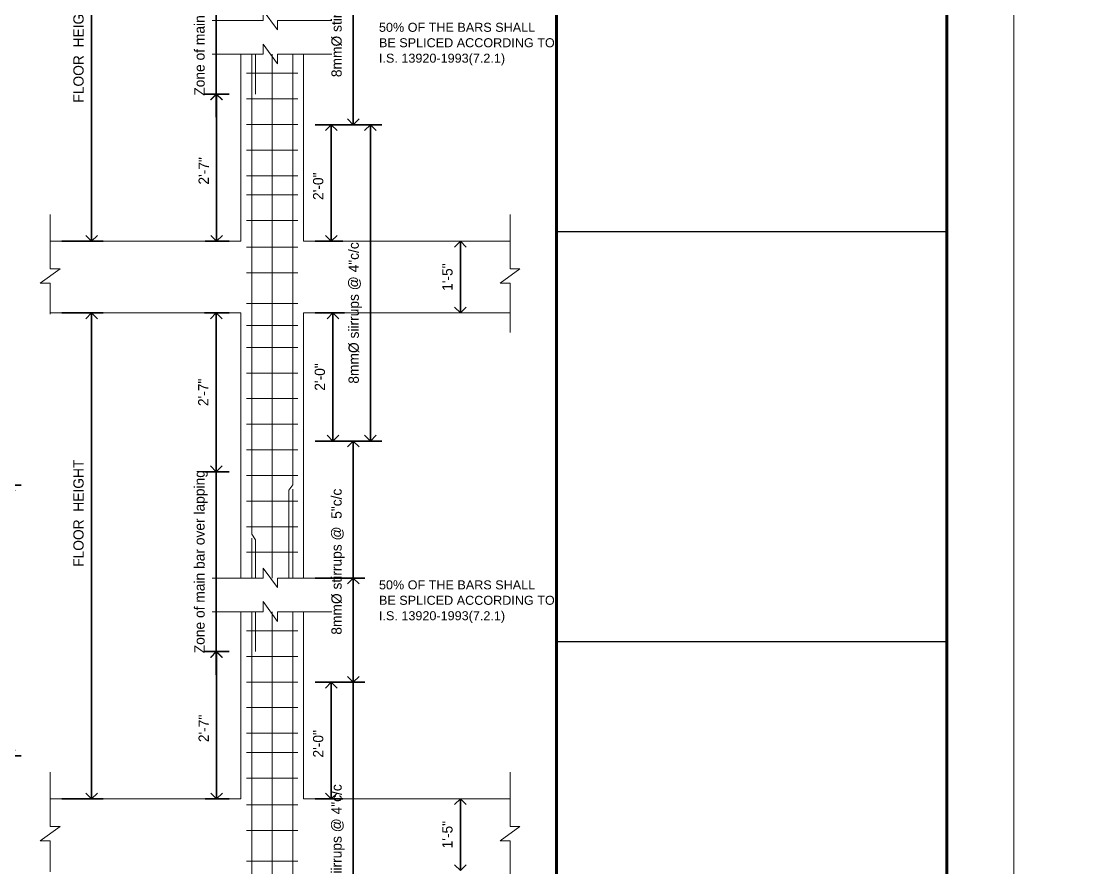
# Model space of a CAD drawing. Header units: inches. Extents: x -12071822 to 12321209, y -1222525 to 1319227.
# Drawn here: x 130492 to 131324, y 48913 to 49570 of the extents above; entities that cross this region are included whole.
import ezdxf

# ---------------------------------------------------------------- set-up
doc = ezdxf.new("R2010")
doc.units = ezdxf.units.IN
doc.header["$MEASUREMENT"] = 0
doc.header["$PDMODE"] = 35
for name, color, linetype, lineweight in [('BORDER', 7, 'Continuous', 60), ('DIM', 6, 'Continuous', 9), ('Hatch', 9, 'Continuous', 9), ('OUTLINE', 1, 'Continuous', 25), ('Rebars', 1, 'Continuous', 13), ('STIRRUPS', 14, 'Continuous', 18), ('texts', 152, 'Continuous', 35), ('Window', 3, 'Continuous', 0), ('Windows', 151, 'Continuous', 15)]:
    doc.layers.add(name, color=color, linetype=linetype, lineweight=lineweight)
doc.styles.add('Capt 1', font='arial.ttf', dxfattribs={"height": 12})
doc.styles.add('Labels', font='arial.ttf', dxfattribs={"height": 8})
doc.styles.add('PRABIN', font='BKANT.TTF', dxfattribs={"height": 8})
doc.dimstyles.new("Copy of S-2'", dxfattribs={"dimscale": 96, "dimtxt": 9, "dimasz": 0.09375, "dimexe": 0.09375, "dimexo": 0.09375, "dimgap": 0.0625, "dimtad": 1, "dimdec": 0, "dimlfac": 0.25, "dimzin": 3, "dimdsep": 46, "dimlunit": 3, "dimtxsty": 'PRABIN', "dimblk": 'OPEN90', "dimcen": 0.09375, "dimdle": 0.09375, "dimclrd": 256, "dimclre": 34, "dimclrt": 256, "dimadec": 0, "dimazin": 1, "dimtfac": 1, "dimtdec": 0, "dimtix": 1, "dimtmove": 0, "dimatfit": 3, "dimldrblk": 'DOTSMALL', "dimfxl": 1, "dimtolj": 1, "dimtzin": 1, "dimarcsym": 0})

# ---------------------------------------------------------------- blocks, each defined once
blk = doc.blocks.new('_Open90')
at = {"color": 0, "linetype": 'ByBlock', "lineweight": -2}
for p, q in [((0, 0), (-1, 0)), ((-0.5, 0.5), (0, 0)), ((0, 0), (-0.5, -0.5))]:
    blk.add_line(p, q, dxfattribs=at)
blk = doc.blocks.new('*D3354')
at = {"layer": 'Defpoints', "color": 0, "ltscale": 0.5, "transparency": 16777216}
for p in [(98594.06, -10872.43), (98594.06, -10872.43), (98594.06, -10928.07)]:
    blk.add_point(p, dxfattribs=at)
at = {"layer": 'DIM', "lineweight": -2, "ltscale": 0.5, "transparency": 16777216}
blk.add_line((98594.06, -10919.07), (98594.06, -10881.43), dxfattribs=at)
at = {"layer": 'DIM', "lineweight": -2, "ltscale": 0.5, "transparency": 16777216, "xscale": 9, "yscale": 9, "zscale": 9}
for p, rotation in [((98594.06, -10872.43), 90), ((98594.06, -10928.07), 270)]:
    blk.add_blockref('_Open90', p, dxfattribs=dict(at, rotation=rotation))
at = {"layer": 'DIM', "ltscale": 0.5, "transparency": 16777216, "insert": (98583.99, -10900.25), "char_height": 8, "attachment_point": 5, "rotation": 90, "style": 'PRABIN'}
blk.add_mtext('\\A1;1\'-5"', dxfattribs=at)
blk = doc.blocks.new('_DotSmall')
at = {"color": 0, "linetype": 'ByBlock', "const_width": 0.5}
blk.add_lwpolyline([(-0.0625, 0, 1), (0.0625, 0, 1)], format="xyb", close=True, dxfattribs=at)
blk = doc.blocks.new('*D3355')
at = {"layer": 'Defpoints', "color": 0, "transparency": 16777216}
for p in [(98423.67, -10758.2), (98404.9, -10872.43), (98423.67, -10872.43)]:
    blk.add_point(p, dxfattribs=at)
at = {"layer": 'DIM', "color": 34, "lineweight": -2, "transparency": 16777216}
for p, q in [((98414.67, -10758.2), (98395.9, -10758.2)), ((98414.67, -10872.43), (98395.9, -10872.43))]:
    blk.add_line(p, q, dxfattribs=at)
at = {"layer": 'DIM', "lineweight": -2, "transparency": 16777216}
blk.add_line((98404.9, -10767.2), (98404.9, -10863.43), dxfattribs=at)
at = {"layer": 'DIM', "lineweight": -2, "transparency": 16777216, "xscale": 9, "yscale": 9, "zscale": 9}
for p, rotation in [((98404.9, -10758.2), 90), ((98404.9, -10872.43), 270)]:
    blk.add_blockref('_Open90', p, dxfattribs=dict(at, rotation=rotation))
at = {"layer": 'DIM', "transparency": 16777216, "insert": (98394.85, -10817.81), "char_height": 8, "attachment_point": 5, "rotation": 90, "style": 'PRABIN'}
blk.add_mtext('\\A1;2\'-7"', dxfattribs=at)
blk = doc.blocks.new('*D3356')
at = {"layer": 'Defpoints', "color": 0, "transparency": 16777216}
for p in [(98472.36, -10782.04), (98472.36, -10872.43), (98493.82, -10872.43)]:
    blk.add_point(p, dxfattribs=at)
at = {"layer": 'DIM', "color": 34, "lineweight": -2, "transparency": 16777216}
for p, q in [((98481.36, -10782.04), (98502.82, -10782.04)), ((98481.36, -10872.43), (98502.82, -10872.43))]:
    blk.add_line(p, q, dxfattribs=at)
at = {"layer": 'DIM', "lineweight": -2, "transparency": 16777216}
blk.add_line((98493.82, -10791.04), (98493.82, -10863.43), dxfattribs=at)
at = {"layer": 'DIM', "lineweight": -2, "transparency": 16777216, "xscale": 9, "yscale": 9, "zscale": 9}
for p, rotation in [((98493.82, -10782.04), 90), ((98493.82, -10872.43), 270)]:
    blk.add_blockref('_Open90', p, dxfattribs=dict(at, rotation=rotation))
at = {"layer": 'DIM', "transparency": 16777216, "insert": (98483.72, -10829.74), "char_height": 8, "attachment_point": 5, "rotation": 90, "style": 'PRABIN'}
blk.add_mtext('\\A1;2\'-0"', dxfattribs=at)
blk = doc.blocks.new('*D3362')
at = {"layer": 'Defpoints', "color": 0, "transparency": 16777216}
for p in [(98423.67, -10618.66), (98404.61, -10758.2), (98423.67, -10758.2)]:
    blk.add_point(p, dxfattribs=at)
at = {"layer": 'DIM', "lineweight": -2, "transparency": 16777216}
for p, q in [((98404.61, -10609.66), (98404.61, -10600.66)), ((98404.61, -10618.66), (98404.61, -10758.2)), ((98404.61, -10767.2), (98404.61, -10776.2))]:
    blk.add_line(p, q, dxfattribs=at)
at = {"layer": 'DIM', "color": 34, "lineweight": -2, "transparency": 16777216}
for p, q in [((98414.67, -10618.66), (98395.61, -10618.66)), ((98414.67, -10758.2), (98395.61, -10758.2))]:
    blk.add_line(p, q, dxfattribs=at)
at = {"layer": 'DIM', "lineweight": -2, "transparency": 16777216, "xscale": 9, "yscale": 9, "zscale": 9}
for p, rotation in [((98404.61, -10618.66), 270), ((98404.61, -10758.2), 90)]:
    blk.add_blockref('_Open90', p, dxfattribs=dict(at, rotation=rotation))
at = {"layer": 'DIM', "transparency": 16777216, "insert": (98392.81, -10688.43), "char_height": 8, "attachment_point": 5, "rotation": 90, "style": 'PRABIN'}
blk.add_mtext('\\A1;Zone of main bar over lapping', dxfattribs=at)
blk = doc.blocks.new('*D3363')
at = {"layer": 'Defpoints', "color": 0, "transparency": 16777216}
for p in [(98472.36, -10594.82), (98510.86, -10594.82), (98472.36, -10782.04)]:
    blk.add_point(p, dxfattribs=at)
at = {"layer": 'DIM', "color": 34, "lineweight": -2, "transparency": 16777216}
for p, q in [((98481.36, -10594.82), (98519.86, -10594.82)), ((98481.36, -10782.04), (98519.86, -10782.04))]:
    blk.add_line(p, q, dxfattribs=at)
at = {"layer": 'DIM', "lineweight": -2, "transparency": 16777216}
blk.add_line((98510.86, -10773.04), (98510.86, -10603.82), dxfattribs=at)
at = {"layer": 'DIM', "lineweight": -2, "transparency": 16777216, "xscale": 9, "yscale": 9, "zscale": 9}
for p, rotation in [((98510.86, -10594.82), 90), ((98510.86, -10782.04), 270)]:
    blk.add_blockref('_Open90', p, dxfattribs=dict(at, rotation=rotation))
at = {"layer": 'DIM', "transparency": 16777216, "insert": (98499.13, -10688.43), "char_height": 8, "attachment_point": 5, "rotation": 90, "style": 'PRABIN'}
blk.add_mtext('\\A1;8mm%%C stirrups @  5"c/c', dxfattribs=at)
blk = doc.blocks.new('*D3364')
at = {"layer": 'Defpoints', "color": 0, "transparency": 16777216}
for p in [(98423.67, -10495.46), (98404.61, -10618.66), (98423.67, -10618.66)]:
    blk.add_point(p, dxfattribs=at)
at = {"layer": 'DIM', "color": 34, "lineweight": -2, "transparency": 16777216}
for p, q in [((98414.67, -10495.46), (98395.61, -10495.46)), ((98414.67, -10618.66), (98395.61, -10618.66))]:
    blk.add_line(p, q, dxfattribs=at)
at = {"layer": 'DIM', "lineweight": -2, "transparency": 16777216}
blk.add_line((98404.61, -10504.46), (98404.61, -10609.66), dxfattribs=at)
at = {"layer": 'DIM', "lineweight": -2, "transparency": 16777216, "xscale": 9, "yscale": 9, "zscale": 9}
for p, rotation in [((98404.61, -10495.46), 90), ((98404.61, -10618.66), 270)]:
    blk.add_blockref('_Open90', p, dxfattribs=dict(at, rotation=rotation))
at = {"layer": 'DIM', "transparency": 16777216, "insert": (98394.57, -10557.06), "char_height": 8, "attachment_point": 5, "rotation": 90, "style": 'PRABIN'}
blk.add_mtext('\\A1;2\'-7"', dxfattribs=at)
blk = doc.blocks.new('*D3365')
at = {"layer": 'Defpoints', "color": 0, "transparency": 16777216}
for p in [(98472.36, -10495.46), (98472.36, -10594.82), (98495.12, -10594.82)]:
    blk.add_point(p, dxfattribs=at)
at = {"layer": 'DIM', "color": 34, "lineweight": -2, "transparency": 16777216}
for p, q in [((98481.36, -10495.46), (98504.12, -10495.46)), ((98481.36, -10594.82), (98504.12, -10594.82))]:
    blk.add_line(p, q, dxfattribs=at)
at = {"layer": 'DIM', "lineweight": -2, "transparency": 16777216}
blk.add_line((98495.12, -10504.46), (98495.12, -10585.82), dxfattribs=at)
at = {"layer": 'DIM', "lineweight": -2, "transparency": 16777216, "xscale": 9, "yscale": 9, "zscale": 9}
for p, rotation in [((98495.12, -10495.46), 90), ((98495.12, -10594.82), 270)]:
    blk.add_blockref('_Open90', p, dxfattribs=dict(at, rotation=rotation))
at = {"layer": 'DIM', "transparency": 16777216, "insert": (98485.02, -10545.14), "char_height": 8, "attachment_point": 5, "rotation": 90, "style": 'PRABIN'}
blk.add_mtext('\\A1;2\'-0"', dxfattribs=at)
blk = doc.blocks.new('*D3367')
at = {"layer": 'Defpoints', "color": 0, "transparency": 16777216}
for p in [(98275.84, -10495.46), (98275.84, -10872.43), (98307.89, -10872.43)]:
    blk.add_point(p, dxfattribs=at)
at = {"layer": 'DIM', "color": 34, "lineweight": -2, "transparency": 16777216}
for p, q in [((98284.84, -10495.46), (98316.89, -10495.46)), ((98284.84, -10872.43), (98316.89, -10872.43))]:
    blk.add_line(p, q, dxfattribs=at)
at = {"layer": 'DIM', "lineweight": -2, "transparency": 16777216}
blk.add_line((98307.89, -10504.46), (98307.89, -10863.43), dxfattribs=at)
at = {"layer": 'DIM', "lineweight": -2, "transparency": 16777216, "xscale": 9, "yscale": 9, "zscale": 9}
for p, rotation in [((98307.89, -10495.46), 90), ((98307.89, -10872.43), 270)]:
    blk.add_blockref('_Open90', p, dxfattribs=dict(at, rotation=rotation))
at = {"layer": 'DIM', "transparency": 16777216, "insert": (98297.78, -10650.85), "char_height": 8, "attachment_point": 5, "rotation": 90, "style": 'PRABIN'}
blk.add_mtext('\\A1;FLOOR  HEIGHT', dxfattribs=at)
blk = doc.blocks.new('*D3368')
at = {"layer": 'Defpoints', "color": 0, "transparency": 16777216}
for p in [(98472.36, -10701.21), (98510.86, -10701.21), (98472.36, -11134.62)]:
    blk.add_point(p, dxfattribs=at)
at = {"layer": 'DIM', "color": 34, "lineweight": -2, "transparency": 16777216}
for p, q in [((98481.36, -10701.21), (98519.86, -10701.21)), ((98481.36, -11134.62), (98519.86, -11134.62))]:
    blk.add_line(p, q, dxfattribs=at)
at = {"layer": 'DIM', "lineweight": -2, "transparency": 16777216}
blk.add_line((98510.86, -11125.62), (98510.86, -10710.21), dxfattribs=at)
at = {"layer": 'DIM', "lineweight": -2, "transparency": 16777216, "xscale": 9, "yscale": 9, "zscale": 9}
for p, rotation in [((98510.86, -10701.21), 90), ((98510.86, -11134.62), 270)]:
    blk.add_blockref('_Open90', p, dxfattribs=dict(at, rotation=rotation))
at = {"layer": 'DIM', "transparency": 16777216, "insert": (98499.13, -10916.01), "char_height": 8, "attachment_point": 5, "rotation": 90, "style": 'PRABIN'}
blk.add_mtext('\\A1;8mm%%C siirrups @ 4"c/c', dxfattribs=at)
blk = doc.blocks.new('*D3343')
at = {"layer": 'Defpoints', "color": 0, "ltscale": 0.5, "transparency": 16777216}
for p in [(98594.06, -10439.82), (98594.06, -10439.82), (98594.06, -10495.46)]:
    blk.add_point(p, dxfattribs=at)
at = {"layer": 'DIM', "lineweight": -2, "ltscale": 0.5, "transparency": 16777216}
blk.add_line((98594.06, -10486.46), (98594.06, -10448.82), dxfattribs=at)
at = {"layer": 'DIM', "lineweight": -2, "ltscale": 0.5, "transparency": 16777216, "xscale": 9, "yscale": 9, "zscale": 9}
for p, rotation in [((98594.06, -10439.82), 90), ((98594.06, -10495.46), 270)]:
    blk.add_blockref('_Open90', p, dxfattribs=dict(at, rotation=rotation))
at = {"layer": 'DIM', "ltscale": 0.5, "transparency": 16777216, "insert": (98583.99, -10467.64), "char_height": 8, "attachment_point": 5, "rotation": 90, "style": 'PRABIN'}
blk.add_mtext('\\A1;1\'-5"', dxfattribs=at)
blk = doc.blocks.new('*D3344')
at = {"layer": 'Defpoints', "color": 0, "transparency": 16777216}
for p in [(98423.67, -10325.58), (98404.9, -10439.82), (98423.67, -10439.82)]:
    blk.add_point(p, dxfattribs=at)
at = {"layer": 'DIM', "color": 34, "lineweight": -2, "transparency": 16777216}
for p, q in [((98414.67, -10325.58), (98395.9, -10325.58)), ((98414.67, -10439.82), (98395.9, -10439.82))]:
    blk.add_line(p, q, dxfattribs=at)
at = {"layer": 'DIM', "lineweight": -2, "transparency": 16777216}
blk.add_line((98404.9, -10334.58), (98404.9, -10430.82), dxfattribs=at)
at = {"layer": 'DIM', "lineweight": -2, "transparency": 16777216, "xscale": 9, "yscale": 9, "zscale": 9}
for p, rotation in [((98404.9, -10325.58), 90), ((98404.9, -10439.82), 270)]:
    blk.add_blockref('_Open90', p, dxfattribs=dict(at, rotation=rotation))
at = {"layer": 'DIM', "transparency": 16777216, "insert": (98394.85, -10385.2), "char_height": 8, "attachment_point": 5, "rotation": 90, "style": 'PRABIN'}
blk.add_mtext('\\A1;2\'-7"', dxfattribs=at)
blk = doc.blocks.new('*D3345')
at = {"layer": 'Defpoints', "color": 0, "transparency": 16777216}
for p in [(98423.67, -10186.05), (98404.61, -10325.58), (98423.67, -10325.58)]:
    blk.add_point(p, dxfattribs=at)
at = {"layer": 'DIM', "lineweight": -2, "transparency": 16777216}
for p, q in [((98404.61, -10177.05), (98404.61, -10168.05)), ((98404.61, -10186.05), (98404.61, -10325.58)), ((98404.61, -10334.58), (98404.61, -10343.58))]:
    blk.add_line(p, q, dxfattribs=at)
at = {"layer": 'DIM', "color": 34, "lineweight": -2, "transparency": 16777216}
for p, q in [((98414.67, -10186.05), (98395.61, -10186.05)), ((98414.67, -10325.58), (98395.61, -10325.58))]:
    blk.add_line(p, q, dxfattribs=at)
at = {"layer": 'DIM', "lineweight": -2, "transparency": 16777216, "xscale": 9, "yscale": 9, "zscale": 9}
for p, rotation in [((98404.61, -10186.05), 270), ((98404.61, -10325.58), 90)]:
    blk.add_blockref('_Open90', p, dxfattribs=dict(at, rotation=rotation))
at = {"layer": 'DIM', "transparency": 16777216, "insert": (98392.81, -10255.82), "char_height": 8, "attachment_point": 5, "rotation": 90, "style": 'PRABIN'}
blk.add_mtext('\\A1;Zone of main bar over lapping', dxfattribs=at)
blk = doc.blocks.new('*D3346')
at = {"layer": 'Defpoints', "color": 0, "transparency": 16777216}
for p in [(98472.36, -10349.43), (98472.36, -10439.82), (98493.82, -10439.82)]:
    blk.add_point(p, dxfattribs=at)
at = {"layer": 'DIM', "color": 34, "lineweight": -2, "transparency": 16777216}
for p, q in [((98481.36, -10349.43), (98502.82, -10349.43)), ((98481.36, -10439.82), (98502.82, -10439.82))]:
    blk.add_line(p, q, dxfattribs=at)
at = {"layer": 'DIM', "lineweight": -2, "transparency": 16777216}
blk.add_line((98493.82, -10358.43), (98493.82, -10430.82), dxfattribs=at)
at = {"layer": 'DIM', "lineweight": -2, "transparency": 16777216, "xscale": 9, "yscale": 9, "zscale": 9}
for p, rotation in [((98493.82, -10349.43), 90), ((98493.82, -10439.82), 270)]:
    blk.add_blockref('_Open90', p, dxfattribs=dict(at, rotation=rotation))
at = {"layer": 'DIM', "transparency": 16777216, "insert": (98483.72, -10397.12), "char_height": 8, "attachment_point": 5, "rotation": 90, "style": 'PRABIN'}
blk.add_mtext('\\A1;2\'-0"', dxfattribs=at)
blk = doc.blocks.new('*D3347')
at = {"layer": 'Defpoints', "color": 0, "transparency": 16777216}
for p in [(98472.36, -10162.2), (98510.86, -10162.2), (98472.36, -10349.43)]:
    blk.add_point(p, dxfattribs=at)
at = {"layer": 'DIM', "color": 34, "lineweight": -2, "transparency": 16777216}
for p, q in [((98481.36, -10162.2), (98519.86, -10162.2)), ((98481.36, -10349.43), (98519.86, -10349.43))]:
    blk.add_line(p, q, dxfattribs=at)
at = {"layer": 'DIM', "lineweight": -2, "transparency": 16777216}
blk.add_line((98510.86, -10340.43), (98510.86, -10171.2), dxfattribs=at)
at = {"layer": 'DIM', "lineweight": -2, "transparency": 16777216, "xscale": 9, "yscale": 9, "zscale": 9}
for p, rotation in [((98510.86, -10162.2), 90), ((98510.86, -10349.43), 270)]:
    blk.add_blockref('_Open90', p, dxfattribs=dict(at, rotation=rotation))
at = {"layer": 'DIM', "transparency": 16777216, "insert": (98499.13, -10255.82), "char_height": 8, "attachment_point": 5, "rotation": 90, "style": 'PRABIN'}
blk.add_mtext('\\A1;8mm%%C stirrups @  5"c/c', dxfattribs=at)
blk = doc.blocks.new('*D3350')
at = {"layer": 'Defpoints', "color": 0, "transparency": 16777216}
for p in [(98275.84, -10079.98), (98275.84, -10439.82), (98307.89, -10439.82)]:
    blk.add_point(p, dxfattribs=at)
at = {"layer": 'DIM', "color": 34, "lineweight": -2, "transparency": 16777216}
for p, q in [((98284.84, -10079.98), (98316.89, -10079.98)), ((98284.84, -10439.82), (98316.89, -10439.82))]:
    blk.add_line(p, q, dxfattribs=at)
at = {"layer": 'DIM', "lineweight": -2, "transparency": 16777216}
blk.add_line((98307.89, -10088.98), (98307.89, -10430.82), dxfattribs=at)
at = {"layer": 'DIM', "lineweight": -2, "transparency": 16777216, "xscale": 9, "yscale": 9, "zscale": 9}
for p, rotation in [((98307.89, -10079.98), 90), ((98307.89, -10439.82), 270)]:
    blk.add_blockref('_Open90', p, dxfattribs=dict(at, rotation=rotation))
at = {"layer": 'DIM', "transparency": 16777216, "insert": (98297.78, -10290.66), "char_height": 8, "attachment_point": 5, "rotation": 90, "style": 'PRABIN'}
blk.add_mtext('\\A1;FLOOR  HEIGHT', dxfattribs=at)
blk = doc.blocks.new('*D3351')
at = {"layer": 'Defpoints', "color": 0, "transparency": 16777216}
for p in [(98481.36, -10349.43), (98524.15, -10349.43), (98504.12, -10594.82)]:
    blk.add_point(p, dxfattribs=at)
at = {"layer": 'DIM', "color": 34, "lineweight": -2, "transparency": 16777216}
for p, q in [((98490.36, -10349.43), (98533.15, -10349.43)), ((98513.12, -10594.82), (98533.15, -10594.82))]:
    blk.add_line(p, q, dxfattribs=at)
at = {"layer": 'DIM', "lineweight": -2, "transparency": 16777216}
blk.add_line((98524.15, -10585.82), (98524.15, -10358.43), dxfattribs=at)
at = {"layer": 'DIM', "lineweight": -2, "transparency": 16777216, "xscale": 9, "yscale": 9, "zscale": 9}
for p, rotation in [((98524.15, -10349.43), 90), ((98524.15, -10594.82), 270)]:
    blk.add_blockref('_Open90', p, dxfattribs=dict(at, rotation=rotation))
at = {"layer": 'DIM', "transparency": 16777216, "insert": (98512.43, -10495.46), "char_height": 8, "attachment_point": 5, "rotation": 90, "style": 'PRABIN'}
blk.add_mtext('\\A1;8mm%%C siirrups @ 4"c/c', dxfattribs=at)
blk = doc.blocks.new('*D716')
at = {"layer": 'Defpoints', "color": 0, "lineweight": 35, "transparency": 16777216}
for p in [(91107.77, -154925.31), (91176.36, -154925.31), (91107.77, -155135.3)]:
    blk.add_point(p, dxfattribs=at)
at = {"layer": 'DIM', "color": 34, "lineweight": -2, "transparency": 16777216}
for p, q in [((91116.77, -154925.31), (91185.36, -154925.31)), ((91116.77, -155135.3), (91185.36, -155135.3))]:
    blk.add_line(p, q, dxfattribs=at)
at = {"layer": 'DIM', "lineweight": -2, "transparency": 16777216}
blk.add_line((91176.36, -155126.3), (91176.36, -154934.31), dxfattribs=at)
at = {"layer": 'DIM', "lineweight": -2, "transparency": 16777216, "xscale": 9, "yscale": 9, "zscale": 9}
for p, rotation in [((91176.36, -154925.31), 90), ((91176.36, -155135.3), 270)]:
    blk.add_blockref('_Open90', p, dxfattribs=dict(at, rotation=rotation))
at = {"layer": 'DIM', "transparency": 16777216, "insert": (91157.72, -155030.31), "char_height": 8, "attachment_point": 5, "rotation": 90, "style": 'PRABIN'}
blk.add_mtext('\\A1;(Ld) 3\'-2"60%%C or 2\'-5" \\Pwhichever is greater', dxfattribs=at)
blk = doc.blocks.new('*D717')
at = {"layer": 'Defpoints', "color": 0, "lineweight": 35, "transparency": 16777216}
for p in [(91019.78, -154849.42), (91072.05, -154849.42), (91072.05, -155059.4)]:
    blk.add_point(p, dxfattribs=at)
at = {"layer": 'DIM', "color": 34, "lineweight": -2, "transparency": 16777216}
for p, q in [((91063.05, -154849.42), (91010.78, -154849.42)), ((91063.05, -155059.4), (91010.78, -155059.4))]:
    blk.add_line(p, q, dxfattribs=at)
at = {"layer": 'DIM', "lineweight": -2, "transparency": 16777216}
blk.add_line((91019.78, -155050.4), (91019.78, -154858.42), dxfattribs=at)
at = {"layer": 'DIM', "lineweight": -2, "transparency": 16777216, "xscale": 9, "yscale": 9, "zscale": 9}
for p, rotation in [((91019.78, -154849.42), 90), ((91019.78, -155059.4), 270)]:
    blk.add_blockref('_Open90', p, dxfattribs=dict(at, rotation=rotation))
at = {"layer": 'DIM', "transparency": 16777216, "insert": (91001.19, -154954.41), "char_height": 8, "attachment_point": 5, "rotation": 90, "style": 'PRABIN'}
blk.add_mtext('\\A1;3\'-2"60%%C or 2\'-5" \\Pwhichever is greater', dxfattribs=at)
blk = doc.blocks.new('FGDF')
at = {"layer": 'DIM'}
for p, q in [((98394.73, -10439.82), (98423.67, -10439.82)), ((98394.73, -10495.46), (98423.67, -10495.46)), ((98394.73, -10872.43), (98423.67, -10872.43))]:
    blk.add_line(p, q, dxfattribs=at)
at = {"layer": 'OUTLINE', "lineweight": 18, "ltscale": 0.1}
for p, q in [((98423.67, -10294.62), (98423.67, -10439.82)), ((98472.36, -10294.62), (98472.36, -10439.82)), ((98423.67, -10411.64), (98423.67, -10439.82)), ((98472.36, -10411.64), (98472.36, -10439.82)), ((98275.84, -10439.82), (98394.73, -10439.82)), ((98472.36, -10439.82), (98632.63, -10439.82)), ((98632.63, -10439.82), (98475.34, -10439.82)), ((98275.84, -10495.46), (98394.73, -10495.46)), ((98423.67, -10495.46), (98423.67, -10701.21)), ((98472.36, -10495.46), (98632.63, -10495.46)), ((98472.36, -10495.46), (98472.36, -10701.21)), ((98632.63, -10495.46), (98475.34, -10495.46)), ((98423.67, -10727.24), (98423.67, -10872.43)), ((98472.36, -10727.24), (98472.36, -10872.43)), ((98423.67, -10844.26), (98423.67, -10872.43)), ((98472.36, -10844.26), (98472.36, -10872.43)), ((98275.84, -10872.43), (98394.73, -10872.43)), ((98472.36, -10872.43), (98632.63, -10872.43)), ((98632.63, -10872.43), (98475.34, -10872.43))]:
    blk.add_line(p, q, dxfattribs=at)
for points in [[(98401.51, -10268.6), (98440.98, -10268.6), (98440.98, -10260.76), (98452.2, -10275.83), (98452.2, -10268.6), (98494.31, -10268.6)], [(98401.51, -10294.62), (98440.98, -10294.62), (98440.98, -10286.78), (98452.2, -10302.19), (98452.2, -10294.62), (98494.31, -10294.62)], [(98275.84, -10496.51), (98275.84, -10472.44), (98268, -10472.44), (98283.41, -10461.22), (98275.84, -10461.22), (98275.84, -10419.11)], [(98632.63, -10510.68), (98632.63, -10472.44), (98624.79, -10472.44), (98640.2, -10461.22), (98632.63, -10461.22), (98632.63, -10419.11)], [(98401.51, -10701.21), (98440.98, -10701.21), (98440.98, -10693.37), (98452.2, -10708.45), (98452.2, -10701.21), (98494.31, -10701.21)], [(98401.51, -10727.24), (98440.98, -10727.24), (98440.98, -10719.4), (98452.2, -10734.8), (98452.2, -10727.24), (98494.31, -10727.24)], [(98401.51, -10727.24), (98440.98, -10727.24), (98440.98, -10719.4), (98452.2, -10734.8), (98452.2, -10727.24), (98494.31, -10727.24)], [(98275.84, -10929.12), (98275.84, -10905.05), (98268, -10905.05), (98283.41, -10893.84), (98275.84, -10893.84), (98275.84, -10851.72)], [(98632.63, -10943.29), (98632.63, -10905.05), (98624.79, -10905.05), (98640.2, -10893.84), (98632.63, -10893.84), (98632.63, -10851.72)]]:
    blk.add_lwpolyline(points, dxfattribs=at)
at = {"layer": 'Rebars'}
for p, q in [((98432.12, -10294.62), (98432.12, -10439.82)), ((98435.06, -10294.62), (98435.06, -10325.58)), ((98447.99, -10439.82), (98447.99, -10294.62)), ((98463.91, -10294.62), (98463.91, -10439.82)), ((98432.12, -10439.82), (98432.12, -10667.2)), ((98447.99, -10701.21), (98447.99, -10439.82)), ((98463.91, -10439.82), (98463.91, -10628.76)), ((98463.91, -10628.76), (98460.98, -10633.03)), ((98460.98, -10633.03), (98460.98, -10701.21)), ((98463.91, -10632.28), (98463.91, -10701.21)), ((98432.12, -10667.2), (98435.06, -10671.46)), ((98432.12, -10670.29), (98432.12, -10701.21)), ((98435.06, -10671.46), (98435.06, -10701.21)), ((98432.12, -10727.24), (98432.12, -10872.43)), ((98435.06, -10727.24), (98435.06, -10758.2)), ((98447.99, -10872.43), (98447.99, -10727.24)), ((98463.91, -10727.24), (98463.91, -10872.43)), ((98432.12, -10872.43), (98432.12, -11099.81)), ((98447.99, -11133.82), (98447.99, -10872.43)), ((98463.91, -10872.43), (98463.91, -11061.38))]:
    blk.add_line(p, q, dxfattribs=at)
at = {"layer": 'STIRRUPS', "ltscale": 0.1}
for p, q in [((98428.09, -10309.44), (98467.89, -10309.44)), ((98428.09, -10329.31), (98467.89, -10329.31)), ((98428.09, -10349.18), (98467.89, -10349.18)), ((98428.09, -10369.06), (98467.89, -10369.06)), ((98428.09, -10388.93), (98467.89, -10388.93)), ((98428.09, -10388.93), (98467.89, -10388.93)), ((98428.09, -10403.8), (98467.89, -10403.8)), ((98428.09, -10423.67), (98467.89, -10423.67)), ((98428.09, -10444.41), (98467.89, -10444.41)), ((98428.09, -10444.41), (98467.89, -10444.41)), ((98428.09, -10464.28), (98467.89, -10464.28)), ((98428.09, -10488.12), (98467.89, -10488.12)), ((98428.09, -10505.07), (98467.89, -10505.07)), ((98428.09, -10522.2), (98467.89, -10522.2)), ((98428.09, -10542.07), (98467.89, -10542.07)), ((98428.09, -10561.94), (98467.89, -10561.94)), ((98428.09, -10581.81), (98467.89, -10581.81)), ((98428.09, -10601.69), (98467.89, -10601.69)), ((98428.09, -10601.69), (98467.89, -10601.69)), ((98428.09, -10621.56), (98467.89, -10621.56)), ((98428.09, -10641.43), (98467.89, -10641.43)), ((98428.09, -10661.3), (98467.89, -10661.3)), ((98428.09, -10681.17), (98467.89, -10681.17)), ((98428.09, -10742.05), (98467.89, -10742.05)), ((98428.09, -10761.93), (98467.89, -10761.93)), ((98428.09, -10781.8), (98467.89, -10781.8)), ((98428.09, -10801.67), (98467.89, -10801.67)), ((98428.09, -10821.54), (98467.89, -10821.54)), ((98428.09, -10821.54), (98467.89, -10821.54)), ((98428.09, -10836.41), (98467.89, -10836.41)), ((98428.09, -10856.29), (98467.89, -10856.29)), ((98428.09, -10877.02), (98467.89, -10877.02)), ((98428.09, -10877.02), (98467.89, -10877.02)), ((98428.09, -10896.89), (98467.89, -10896.89)), ((98428.09, -10920.74), (98467.89, -10920.74))]:
    blk.add_line(p, q, dxfattribs=at)
at = {"layer": 'texts', "color": 254, "ltscale": 0.1, "style": 'Labels'}
for s, p in [('50% OF THE BARS SHALL ', (98530.85, -10277.31)), ('BE SPLICED ACCORDING TO', (98530.85, -10289.28)), ('I.S. 13920-1993(7.2.1)', (98530.85, -10301.26)), ('50% OF THE BARS SHALL ', (98530.85, -10709.92)), ('BE SPLICED ACCORDING TO', (98530.85, -10721.9)), ('BE SPLICED ACCORDING TO', (98530.85, -10721.9)), ('I.S. 13920-1993(7.2.1)', (98530.85, -10733.87))]:
    blk.add_text(s, height=7, dxfattribs=at).set_placement(p)
at = {"layer": 'DIM'}
for base, p1, p2, text, picture, middle in [((98307.89, -10439.82), (98275.84, -10079.98), (98275.84, -10439.82), 'FLOOR  HEIGHT', '*D3350', (98307.89, -10290.66)), ((98404.9, -10439.82), (98423.67, -10325.58), (98423.67, -10439.82), '2\'-7"', '*D3344', (98404.9, -10385.2)), ((98493.82, -10439.82), (98472.36, -10349.43), (98472.36, -10439.82), '2\'-0"', '*D3346', (98493.82, -10397.12)), ((98524.15, -10349.43), (98504.12, -10594.82), (98481.36, -10349.43), '8mm%%C siirrups @ 4"c/c', '*D3351', (98524.15, -10495.46)), ((98307.89, -10872.43), (98275.84, -10495.46), (98275.84, -10872.43), 'FLOOR  HEIGHT', '*D3367', (98307.89, -10650.85)), ((98510.86, -10701.21), (98472.36, -11134.62), (98472.36, -10701.21), '8mm%%C siirrups @ 4"c/c', '*D3368', (98510.86, -10916.01)), ((98404.9, -10872.43), (98423.67, -10758.2), (98423.67, -10872.43), '2\'-7"', '*D3355', (98404.9, -10817.81)), ((98493.82, -10872.43), (98472.36, -10782.04), (98472.36, -10872.43), '2\'-0"', '*D3356', (98493.82, -10829.74))]:
    dim = blk.add_linear_dim(base=base, p1=p1, p2=p2, angle=90, text=text, dimstyle="Copy of S-2'", dxfattribs=at)
    dim.commit()
    dim.dimension.update_dxf_attribs({"geometry": picture, "text_midpoint": middle, "dimtype": 160})
for base, p1, p2, picture, middle in [((98510.86, -10162.2), (98472.36, -10349.43), (98472.36, -10162.2), '*D3347', (98499.13, -10255.82)), ((98510.86, -10594.82), (98472.36, -10782.04), (98472.36, -10594.82), '*D3363', (98499.13, -10688.43))]:
    dim = blk.add_linear_dim(base=base, p1=p1, p2=p2, angle=90, text='8mm%%C stirrups @  5"c/c', dimstyle="Copy of S-2'", override={"dimtmove": 1}, dxfattribs=at)
    dim.commit()
    dim.dimension.update_dxf_attribs({"geometry": picture, "text_midpoint": middle})
for base, p1, p2, text, picture, middle in [((98404.61, -10325.58), (98423.67, -10186.05), (98423.67, -10325.58), 'Zone of main bar over lapping', '*D3345', (98392.81, -10255.82)), ((98404.61, -10618.66), (98423.67, -10495.46), (98423.67, -10618.66), '2\'-7"', '*D3364', (98394.57, -10557.06)), ((98495.12, -10594.82), (98472.36, -10495.46), (98472.36, -10594.82), '2\'-0"', '*D3365', (98485.02, -10545.14)), ((98404.61, -10758.2), (98423.67, -10618.66), (98423.67, -10758.2), 'Zone of main bar over lapping', '*D3362', (98392.81, -10688.43))]:
    dim = blk.add_linear_dim(base=base, p1=p1, p2=p2, angle=90, text=text, dimstyle="Copy of S-2'", dxfattribs=at)
    dim.commit()
    dim.dimension.update_dxf_attribs({"geometry": picture, "text_midpoint": middle})
at = {"layer": 'DIM', "ltscale": 0.5}
for base, p1, p2, picture, middle in [((98594.06, -10439.82), (98594.06, -10495.46), (98594.06, -10439.82), '*D3343', (98583.99, -10467.64)), ((98594.06, -10872.43), (98594.06, -10928.07), (98594.06, -10872.43), '*D3354', (98583.99, -10900.25))]:
    dim = blk.add_linear_dim(base=base, p1=p1, p2=p2, angle=90, text='1\'-5"', dimstyle="Copy of S-2'", dxfattribs=at)
    dim.commit()
    dim.dimension.update_dxf_attribs({"geometry": picture, "text_midpoint": middle})
blk = doc.blocks.new('WEDF')
at = {"layer": 'DIM'}
for p, q in [((91027.55, -154849.42), (91095.3, -154849.42)), ((91027.55, -155059.4), (91095.3, -155059.4)), ((91152.42, -155139.77), (91084.66, -155139.77))]:
    blk.add_line(p, q, dxfattribs=at)
at = {"layer": 'Hatch'}
for p, q in [((91081.64, -154807.32), (91081.64, -154797.42)), ((91081.64, -154797.42), (91086.74, -154814.71)), ((91050.36, -154807.32), (91081.64, -154807.32)), ((91086.74, -154814.71), (91089.91, -154807.32)), ((91089.91, -154807.32), (91129.46, -154807.32)), ((91081.64, -155179.59), (91081.64, -155169.69)), ((91081.64, -155169.69), (91086.74, -155186.98)), ((91050.36, -155179.59), (91081.64, -155179.59)), ((91086.74, -155186.98), (91089.91, -155179.59)), ((91089.91, -155179.59), (91129.46, -155179.59))]:
    blk.add_line(p, q, dxfattribs=at)
at = {"layer": 'OUTLINE', "lineweight": 18, "ltscale": 0.1}
for p, q in [((91056.14, -154807.32), (91056.14, -155179.59)), ((91123.76, -154807.32), (91123.76, -155179.59))]:
    blk.add_line(p, q, dxfattribs=at)
at = {"layer": 'Rebars'}
for p, q in [((91067.87, -154807.32), (91067.87, -154844.86)), ((91089.98, -155179.59), (91089.98, -154807.32)), ((91112.03, -154807.32), (91112.03, -154925.31)), ((91072.05, -154849.42), (91067.87, -154844.86)), ((91067.87, -154848.66), (91067.87, -155179.59)), ((91072.05, -154849.42), (91072.05, -155059.4)), ((91107.92, -154929.79), (91112.03, -154925.31)), ((91107.92, -154929.79), (91107.92, -155139.77)), ((91112.03, -154929.78), (91112.03, -155179.59))]:
    blk.add_line(p, q, dxfattribs=at)
at = {"layer": 'STIRRUPS', "ltscale": 0.1}
for p, q in [((91062.27, -154826.08), (91117.55, -154826.08)), ((91062.27, -154853.68), (91117.55, -154853.68)), ((91062.27, -154886.8), (91117.55, -154886.8)), ((91062.27, -154914.4), (91117.55, -154914.4)), ((91062.27, -154947.52), (91117.55, -154947.52)), ((91062.27, -154975.12), (91117.55, -154975.12)), ((91062.27, -155008.24), (91117.55, -155008.24)), ((91062.27, -155035.84), (91117.55, -155035.84)), ((91062.27, -155068.96), (91117.55, -155068.96)), ((91062.27, -155096.56), (91117.55, -155096.56)), ((91062.27, -155129.68), (91117.55, -155129.68))]:
    blk.add_line(p, q, dxfattribs=at)
at = {"layer": 'texts', "ltscale": 0.1, "insert": (91096.2, -155204.13), "char_height": 12, "width": 399.2872, "attachment_point": 5, "style": 'Capt 1'}
blk.add_mtext('{\\LDETAIL AT C-C\\P\\fArial|b0|i1|c0|p34;\\H0.66667x;Scale: 1\'=1\'-0"}', dxfattribs=at)
at = {"layer": 'DIM'}
for p1, p2, distance, text, picture, middle in [((91072.05, -155059.4), (91072.05, -154849.42), 52.27, '3\'-2"60%%C or 2\'-5" \\Pwhichever is greater', '*D717', (91001.19, -154954.41)), ((91107.77, -155135.3), (91107.77, -154925.31), -68.59, '(Ld) 3\'-2"60%%C or 2\'-5" \\Pwhichever is greater', '*D716', (91157.72, -155030.31))]:
    dim = blk.add_aligned_dim(p1=p1, p2=p2, distance=distance, text=text, dimstyle="Copy of S-2'", dxfattribs=at)
    dim.commit()
    dim.dimension.update_dxf_attribs({"geometry": picture, "text_midpoint": middle})

msp = doc.modelspace()

# ---------------------------------------------------------------- linework, layer by layer
at = {"layer": 'BORDER'}
msp.add_line((130906.68, 48158.34), (130906.68, 50247.19), dxfattribs=at)
at = {"layer": 'BORDER', "lineweight": 25}
for p, q in [((131209.5, 49406.69), (130906.68, 49406.69)), ((131209.5, 49088.44), (130906.68, 49088.44))]:
    msp.add_line(p, q, dxfattribs=at)
at = {"layer": 'BORDER'}
msp.add_lwpolyline([(131209.5, 50247.19), (131209.5, 48156.34), (128146.66, 48156.34), (128146.66, 50247.19)], close=True, dxfattribs=at)
at = {"layer": 'Window'}
msp.add_lwpolyline([(131261.5, 50299.19), (131261.5, 48104.34), (128094.66, 48104.34), (128094.66, 50299.19)], close=True, dxfattribs=at)
at = {"layer": 'Windows'}
msp.add_circle((127888.68, 49173.51), 6257.09, dxfattribs=at)

# ---------------------------------------------------------------- block references
at = {"color": 5, "lineweight": 35}
for name, p in [('FGDF', (32238.05, 59839.12)), ('WEDF', (39305.9, 204135.38))]:
    msp.add_blockref(name, p, dxfattribs=at)

doc.saveas('drawing.dxf')
